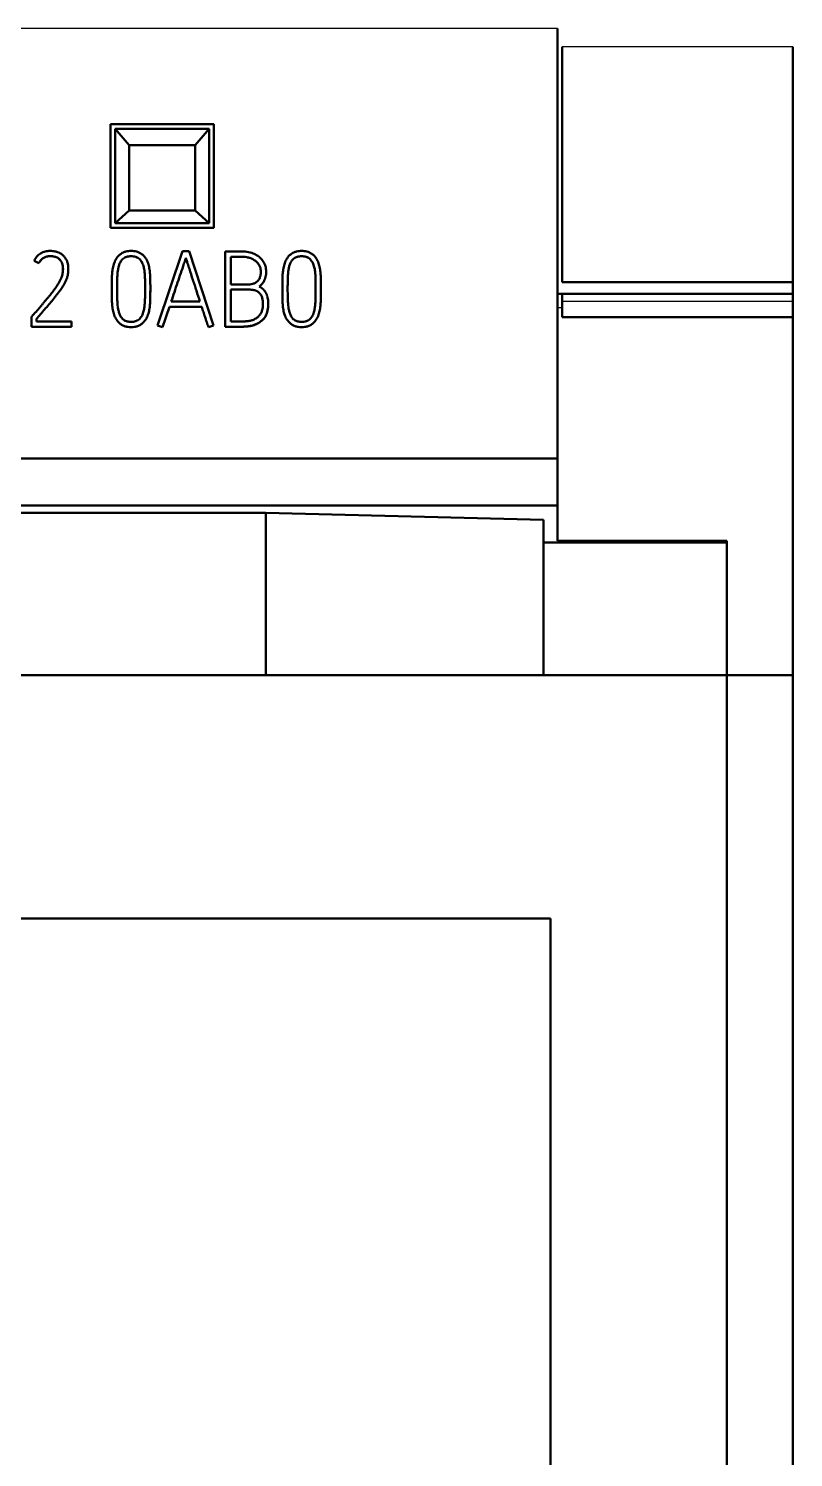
# Model space of a CAD drawing. Header units: millimetres. Extents: x 6750 to 121550, y -28210 to 66060.
# Drawn here: x 16014.34 to 16030.59, y 16184.22 to 16214.56 of the extents above; entities that cross this region are included whole.
import ezdxf

# ---------------------------------------------------------------- set-up
doc = ezdxf.new("R2010")
doc.units = ezdxf.units.MM
doc.layers.add('1', color=7, linetype='Continuous')

# ---------------------------------------------------------------- blocks, each defined once
blk = doc.blocks.new('s7-1513')
at = {"layer": '1', "color": 7, "linetype": 'Continuous', "lineweight": 25}
for p, q in [((15415.92, 16404.44), (15391.12, 16404.44)), ((15420.92, 16404.051), (15416.02, 16404.051)), ((15416.02, 16398.509), (15415.92, 16398.509)), ((15420.92, 16398.641), (15416.02, 16398.641))]:
    blk.add_line(p, q, dxfattribs=at)
at = {"layer": '1', "color": 7, "linetype": 'Continuous', "lineweight": 50}
for p, q in [((15415.92, 16404.44), (15415.92, 16395.309)), ((15416.02, 16404.051), (15416.02, 16399.053)), ((15420.92, 16399.053), (15420.92, 16404.051)), ((15406.42, 16402.409), (15406.42, 16400.209)), ((15408.62, 16402.409), (15406.42, 16402.409)), ((15408.52, 16402.309), (15406.52, 16402.309)), ((15406.52, 16402.309), (15406.82, 16401.962)), ((15406.52, 16400.309), (15406.52, 16402.309)), ((15408.22, 16401.962), (15408.52, 16402.309)), ((15408.52, 16402.309), (15408.52, 16400.309)), ((15408.62, 16400.209), (15408.62, 16402.409)), ((15406.82, 16401.962), (15408.22, 16401.962)), ((15406.82, 16401.962), (15406.82, 16400.577)), ((15408.22, 16400.577), (15408.22, 16401.962)), ((15420.933, 16401.484), (15420.92, 16401.484)), ((15420.933, 16401.482), (15420.92, 16401.482)), ((15420.933, 16401.074), (15420.92, 16401.074)), ((15420.933, 16401.069), (15420.92, 16401.069)), ((15406.82, 16400.577), (15406.52, 16400.309)), ((15406.82, 16400.577), (15408.22, 16400.577)), ((15408.52, 16400.309), (15408.22, 16400.577)), ((15406.42, 16400.209), (15408.62, 16400.209)), ((15408.52, 16400.309), (15406.52, 16400.309)), ((15407.421, 16398.134), (15407.952, 16399.711)), ((15407.952, 16399.711), (15408.094, 16399.711)), ((15408.094, 16399.711), (15408.611, 16398.134)), ((15408.861, 16398.109), (15408.861, 16399.707)), ((15408.975, 16399.594), (15408.975, 16399.008)), ((15404.8, 16399.511), (15404.9, 16399.46)), ((15404.9, 16399.46), (15404.8, 16399.511)), ((15404.8, 16399.511), (15404.8, 16399.511)), ((15404.9, 16399.46), (15404.9, 16399.46)), ((15405.364, 16399.511), (15405.364, 16399.511)), ((15405.526, 16399.332), (15405.526, 16399.332)), ((15409.729, 16399.274), (15409.729, 16399.274)), ((15420.92, 16399.454), (15420.933, 16399.454)), ((15420.92, 16399.453), (15420.933, 16399.453)), ((15405.488, 16399.117), (15405.488, 16399.117)), ((15420.92, 16399.053), (15416.02, 16399.053)), ((15420.92, 16399.053), (15420.92, 16398.809)), ((15420.92, 16399.015), (15420.933, 16399.015)), ((15420.92, 16399.013), (15420.933, 16399.013)), ((15406.449, 16398.919), (15406.449, 16398.919)), ((15407.268, 16398.894), (15407.268, 16398.894)), ((15408.975, 16398.897), (15408.975, 16398.22)), ((15410.073, 16398.919), (15410.073, 16398.919)), ((15410.892, 16398.894), (15410.892, 16398.894)), ((15415.92, 16398.809), (15420.92, 16398.809)), ((15416.02, 16398.809), (15416.02, 16398.641)), ((15420.92, 16398.641), (15420.92, 16398.809)), ((15407.674, 16398.531), (15407.528, 16398.098)), ((15407.528, 16398.098), (15407.674, 16398.531)), ((15407.674, 16398.531), (15408.36, 16398.531)), ((15408.36, 16398.531), (15407.674, 16398.531)), ((15407.674, 16398.531), (15407.674, 16398.531)), ((15407.712, 16398.644), (15408.322, 16398.644)), ((15408.36, 16398.531), (15408.36, 16398.531)), ((15409.774, 16398.593), (15409.774, 16398.593)), ((15416.02, 16398.641), (15416.02, 16398.309)), ((15420.92, 16398.309), (15420.92, 16398.641)), ((15404.74, 16398.313), (15404.753, 16398.329)), ((15404.74, 16398.109), (15404.74, 16398.313)), ((15404.74, 16398.109), (15405.592, 16398.109)), ((15405.592, 16398.109), (15404.74, 16398.109)), ((15404.851, 16398.273), (15404.851, 16398.22)), ((15404.851, 16398.22), (15405.592, 16398.22)), ((15405.592, 16398.22), (15405.592, 16398.109)), ((15406.6, 16398.196), (15406.6, 16398.196)), ((15407.117, 16398.196), (15407.117, 16398.196)), ((15407.528, 16398.098), (15407.421, 16398.134)), ((15407.421, 16398.134), (15407.528, 16398.098)), ((15407.421, 16398.134), (15407.421, 16398.134)), ((15407.528, 16398.098), (15407.528, 16398.098)), ((15408.502, 16398.098), (15408.611, 16398.134)), ((15408.611, 16398.134), (15408.502, 16398.098)), ((15408.502, 16398.098), (15408.502, 16398.098)), ((15408.611, 16398.134), (15408.611, 16398.134)), ((15410.224, 16398.196), (15410.224, 16398.196)), ((15410.741, 16398.196), (15410.741, 16398.196)), ((15420.92, 16398.309), (15416.02, 16398.309)), ((15420.92, 16390.709), (15420.92, 16398.309)), ((15415.92, 16395.309), (15391.12, 16395.309)), ((15415.92, 16395.309), (15415.92, 16394.309)), ((15415.92, 16394.309), (15391.12, 16394.309)), ((15409.725, 16394.159), (15397.315, 16394.159)), ((15409.725, 16390.709), (15409.725, 16394.159)), ((15409.725, 16394.159), (15415.625, 16394.005)), ((15415.92, 16394.309), (15415.92, 16393.562)), ((15415.625, 16394.005), (15415.625, 16390.709)), ((15419.52, 16393.523), (15415.625, 16393.523)), ((15419.52, 16393.562), (15415.92, 16393.562)), ((15419.52, 16393.562), (15419.52, 16390.709)), ((15419.52, 16390.709), (15387.52, 16390.709)), ((15419.52, 16347.325), (15419.52, 16390.709)), ((15420.92, 16390.709), (15419.52, 16390.709)), ((15420.92, 16329.585), (15420.92, 16390.709)), ((15415.77, 16385.542), (15391.27, 16385.542)), ((15415.77, 16385.542), (15415.77, 16355.759))]:
    blk.add_line(p, q, dxfattribs=at)
for points, knots in [([(15404.8, 16399.511), (15404.816, 16399.543), (15404.835, 16399.572), (15404.869, 16399.612), (15404.881, 16399.624), (15404.908, 16399.647), (15404.929, 16399.662), (15404.952, 16399.675), (15404.968, 16399.683), (15404.976, 16399.687), (15405.001, 16399.697), (15405.017, 16399.702), (15405.051, 16399.71), (15405.069, 16399.713), (15405.104, 16399.717), (15405.122, 16399.718), (15405.139, 16399.718)], [0, 0, 0, 0, 0.25, 0.25, 0.375, 0.375, 0.5, 0.5625, 0.5625, 0.625, 0.625, 0.75, 0.75, 0.875, 0.875, 1, 1, 1, 1]), ([(15405.364, 16399.511), (15405.35, 16399.53), (15405.334, 16399.546), (15405.306, 16399.567), (15405.296, 16399.572), (15405.275, 16399.583), (15405.264, 16399.587), (15405.242, 16399.594), (15405.231, 16399.597), (15405.209, 16399.602), (15405.197, 16399.603), (15405.175, 16399.606), (15405.163, 16399.607), (15405.14, 16399.607), (15405.129, 16399.607), (15405.094, 16399.605), (15405.072, 16399.601), (15405.044, 16399.592), (15405.039, 16399.59), (15405.028, 16399.586), (15405.012, 16399.579), (15404.997, 16399.571), (15404.979, 16399.558), (15404.97, 16399.551), (15404.953, 16399.535), (15404.945, 16399.527), (15404.923, 16399.5), (15404.91, 16399.481), (15404.9, 16399.46)], [0, 0, 0, 0, 0.125, 0.125, 0.1875, 0.1875, 0.25, 0.25, 0.3125, 0.3125, 0.375, 0.375, 0.4375, 0.4375, 0.5, 0.5, 0.625, 0.625, 0.65625, 0.65625, 0.6875, 0.75, 0.75, 0.8125, 0.8125, 0.875, 0.875, 1, 1, 1, 1]), ([(15404.9, 16399.46), (15404.91, 16399.481), (15404.923, 16399.5), (15404.944, 16399.526), (15404.952, 16399.535), (15404.969, 16399.551), (15404.987, 16399.565), (15405.007, 16399.576), (15405.028, 16399.586), (15405.039, 16399.591), (15405.061, 16399.598), (15405.072, 16399.6), (15405.094, 16399.604), (15405.106, 16399.606), (15405.129, 16399.607), (15405.14, 16399.607), (15405.163, 16399.607), (15405.175, 16399.606), (15405.197, 16399.603), (15405.209, 16399.602), (15405.231, 16399.597), (15405.243, 16399.594), (15405.264, 16399.587), (15405.275, 16399.583), (15405.296, 16399.572), (15405.306, 16399.567), (15405.324, 16399.553), (15405.333, 16399.546), (15405.349, 16399.53), (15405.357, 16399.521), (15405.364, 16399.511)], [0, 0, 0, 0, 0.125, 0.125, 0.1875, 0.1875, 0.25, 0.3125, 0.3125, 0.375, 0.375, 0.4375, 0.4375, 0.5, 0.5, 0.5625, 0.5625, 0.625, 0.625, 0.6875, 0.6875, 0.75, 0.75, 0.8125, 0.8125, 0.875, 0.875, 0.9375, 0.9375, 1, 1, 1, 1]), ([(15405.139, 16399.718), (15405.157, 16399.718), (15405.175, 16399.717), (15405.211, 16399.714), (15405.229, 16399.711), (15405.255, 16399.705), (15405.263, 16399.703), (15405.281, 16399.698), (15405.289, 16399.695), (15405.315, 16399.686), (15405.331, 16399.679), (15405.347, 16399.671)], [0, 0, 0, 0, 0.25, 0.25, 0.5, 0.5, 0.625, 0.625, 0.75, 0.75, 1, 1, 1, 1]), ([(15405.412, 16399.626), (15405.429, 16399.61), (15405.444, 16399.593), (15405.464, 16399.566), (15405.47, 16399.556), (15405.481, 16399.536), (15405.486, 16399.526), (15405.496, 16399.505), (15405.5, 16399.494), (15405.507, 16399.473), (15405.509, 16399.462), (15405.517, 16399.429), (15405.521, 16399.406), (15405.525, 16399.361), (15405.526, 16399.339), (15405.525, 16399.294), (15405.523, 16399.271), (15405.519, 16399.237), (15405.517, 16399.226), (15405.513, 16399.204), (15405.51, 16399.193), (15405.502, 16399.16), (15405.496, 16399.138), (15405.488, 16399.117)], [0, 0, 0, 0, 0.125, 0.125, 0.1875, 0.1875, 0.25, 0.25, 0.3125, 0.3125, 0.375, 0.375, 0.5, 0.5, 0.625, 0.625, 0.75, 0.75, 0.8125, 0.8125, 0.875, 0.875, 1, 1, 1, 1]), ([(15406.6, 16398.196), (15406.573, 16398.222), (15406.55, 16398.251), (15406.527, 16398.292), (15406.523, 16398.3), (15406.515, 16398.317), (15406.512, 16398.326), (15406.502, 16398.352), (15406.496, 16398.369), (15406.48, 16398.423), (15406.472, 16398.459), (15406.461, 16398.532), (15406.457, 16398.569), (15406.453, 16398.625), (15406.452, 16398.643), (15406.451, 16398.68), (15406.451, 16398.699), (15406.45, 16398.754), (15406.449, 16398.791), (15406.449, 16398.865), (15406.449, 16398.902), (15406.449, 16398.976), (15406.449, 16399.013), (15406.45, 16399.068), (15406.45, 16399.087), (15406.451, 16399.123), (15406.451, 16399.142), (15406.453, 16399.197), (15406.456, 16399.234), (15406.464, 16399.308), (15406.47, 16399.345), (15406.482, 16399.399), (15406.487, 16399.417), (15406.498, 16399.452), (15406.504, 16399.47), (15406.514, 16399.495), (15406.517, 16399.504), (15406.525, 16399.52), (15406.53, 16399.529), (15406.543, 16399.553), (15406.554, 16399.569), (15406.576, 16399.598), (15406.589, 16399.612), (15406.609, 16399.631), (15406.616, 16399.638), (15406.631, 16399.649), (15406.638, 16399.655), (15406.662, 16399.67), (15406.686, 16399.684), (15406.712, 16399.694), (15406.73, 16399.7), (15406.739, 16399.703), (15406.785, 16399.714), (15406.822, 16399.718), (15406.86, 16399.718)], [0, 0, 0, 0, 0.0625, 0.0625, 0.078125, 0.078125, 0.09375, 0.09375, 0.125, 0.125, 0.1875, 0.1875, 0.25, 0.25, 0.28125, 0.28125, 0.3125, 0.3125, 0.375, 0.375, 0.4375, 0.4375, 0.5, 0.5, 0.53125, 0.53125, 0.5625, 0.5625, 0.625, 0.625, 0.6875, 0.6875, 0.71875, 0.71875, 0.75, 0.75, 0.765625, 0.765625, 0.78125, 0.78125, 0.8125, 0.8125, 0.84375, 0.84375, 0.859375, 0.859375, 0.875, 0.875, 0.90625, 0.921875, 0.921875, 0.9375, 0.9375, 1, 1, 1, 1]), ([(15407.042, 16399.54), (15407.03, 16399.552), (15407.017, 16399.562), (15406.996, 16399.575), (15406.988, 16399.579), (15406.973, 16399.585), (15406.965, 16399.588), (15406.942, 16399.596), (15406.925, 16399.599), (15406.893, 16399.604), (15406.876, 16399.605), (15406.843, 16399.605), (15406.827, 16399.604), (15406.794, 16399.6), (15406.778, 16399.596), (15406.754, 16399.589), (15406.746, 16399.586), (15406.731, 16399.579), (15406.724, 16399.575), (15406.702, 16399.563), (15406.689, 16399.552), (15406.678, 16399.54)], [0, 0, 0, 0, 0.125, 0.125, 0.1875, 0.1875, 0.25, 0.25, 0.375, 0.375, 0.5, 0.5, 0.625, 0.625, 0.75, 0.75, 0.8125, 0.8125, 0.875, 0.875, 1, 1, 1, 1]), ([(15406.678, 16399.54), (15406.689, 16399.552), (15406.702, 16399.563), (15406.723, 16399.575), (15406.731, 16399.579), (15406.746, 16399.586), (15406.761, 16399.592), (15406.777, 16399.596), (15406.794, 16399.599), (15406.802, 16399.601), (15406.827, 16399.604), (15406.843, 16399.605), (15406.876, 16399.605), (15406.892, 16399.604), (15406.925, 16399.6), (15406.941, 16399.596), (15406.965, 16399.588), (15406.973, 16399.586), (15406.988, 16399.579), (15406.995, 16399.575), (15407.017, 16399.562), (15407.03, 16399.552), (15407.042, 16399.54)], [0, 0, 0, 0, 0.125, 0.125, 0.1875, 0.1875, 0.25, 0.3125, 0.3125, 0.375, 0.375, 0.5, 0.5, 0.625, 0.625, 0.75, 0.75, 0.8125, 0.8125, 0.875, 0.875, 1, 1, 1, 1]), ([(15406.86, 16399.718), (15406.897, 16399.718), (15406.934, 16399.714), (15406.989, 16399.7), (15407.007, 16399.694), (15407.041, 16399.679), (15407.058, 16399.67), (15407.081, 16399.655), (15407.089, 16399.649), (15407.103, 16399.637), (15407.11, 16399.631), (15407.13, 16399.612), (15407.143, 16399.598), (15407.16, 16399.576), (15407.165, 16399.568), (15407.176, 16399.552), (15407.181, 16399.544), (15407.194, 16399.52), (15407.202, 16399.503), (15407.216, 16399.469), (15407.222, 16399.451), (15407.233, 16399.415), (15407.237, 16399.397), (15407.249, 16399.343), (15407.254, 16399.307), (15407.261, 16399.234), (15407.264, 16399.197), (15407.266, 16399.141), (15407.266, 16399.123), (15407.267, 16399.086), (15407.268, 16399.03), (15407.268, 16398.975), (15407.268, 16398.901), (15407.268, 16398.864), (15407.267, 16398.79), (15407.267, 16398.753), (15407.266, 16398.706), (15407.266, 16398.697), (15407.266, 16398.679), (15407.265, 16398.669), (15407.265, 16398.642), (15407.264, 16398.623), (15407.26, 16398.568), (15407.256, 16398.531), (15407.248, 16398.477), (15407.244, 16398.458), (15407.236, 16398.422), (15407.227, 16398.386), (15407.215, 16398.352), (15407.201, 16398.318), (15407.193, 16398.301), (15407.175, 16398.268), (15407.165, 16398.252), (15407.143, 16398.223), (15407.13, 16398.209), (15407.117, 16398.196)], [0, 0, 0, 0, 0.0625, 0.0625, 0.09375, 0.09375, 0.125, 0.125, 0.140625, 0.140625, 0.15625, 0.15625, 0.1875, 0.1875, 0.203125, 0.203125, 0.21875, 0.21875, 0.25, 0.25, 0.28125, 0.28125, 0.3125, 0.3125, 0.375, 0.375, 0.4375, 0.4375, 0.46875, 0.46875, 0.5, 0.5625, 0.5625, 0.625, 0.625, 0.6875, 0.6875, 0.703125, 0.703125, 0.71875, 0.71875, 0.75, 0.75, 0.8125, 0.8125, 0.84375, 0.84375, 0.875, 0.90625, 0.90625, 0.9375, 0.9375, 0.96875, 0.96875, 1, 1, 1, 1]), ([(15408.861, 16399.707), (15408.956, 16399.707), (15409.074, 16399.707), (15409.192, 16399.707), (15409.239, 16399.707), (15409.263, 16399.706), (15409.333, 16399.699), (15409.379, 16399.69), (15409.424, 16399.675)], [0, 0, 0, 0, 0.5, 0.625, 0.625, 0.75, 0.75, 1, 1, 1, 1]), ([(15409.505, 16399.505), (15409.469, 16399.533), (15409.428, 16399.554), (15409.373, 16399.572), (15409.362, 16399.575), (15409.34, 16399.581), (15409.329, 16399.583), (15409.295, 16399.589), (15409.273, 16399.592), (15409.239, 16399.593), (15409.227, 16399.594), (15409.204, 16399.594), (15409.17, 16399.594), (15409.089, 16399.594), (15409.02, 16399.594), (15408.975, 16399.594)], [0, 0, 0, 0, 0.25, 0.25, 0.3125, 0.3125, 0.375, 0.375, 0.5, 0.5, 0.5625, 0.5625, 0.625, 0.75, 1, 1, 1, 1]), ([(15409.424, 16399.675), (15409.46, 16399.662), (15409.494, 16399.647), (15409.542, 16399.619), (15409.558, 16399.608), (15409.58, 16399.591), (15409.587, 16399.585), (15409.602, 16399.572), (15409.622, 16399.553), (15409.64, 16399.532), (15409.662, 16399.502), (15409.672, 16399.486), (15409.69, 16399.453), (15409.698, 16399.436), (15409.711, 16399.401), (15409.716, 16399.383), (15409.728, 16399.328), (15409.73, 16399.29), (15409.728, 16399.234), (15409.726, 16399.215), (15409.72, 16399.178), (15409.716, 16399.16), (15409.708, 16399.134), (15409.705, 16399.125), (15409.698, 16399.107), (15409.694, 16399.099), (15409.681, 16399.073), (15409.663, 16399.041), (15409.639, 16399.012), (15409.612, 16398.985), (15409.598, 16398.973), (15409.583, 16398.961)], [0, 0, 0, 0, 0.125, 0.125, 0.1875, 0.1875, 0.21875, 0.21875, 0.25, 0.3125, 0.3125, 0.375, 0.375, 0.4375, 0.4375, 0.5, 0.5, 0.625, 0.625, 0.6875, 0.6875, 0.75, 0.75, 0.78125, 0.78125, 0.8125, 0.8125, 0.875, 0.9375, 0.9375, 1, 1, 1, 1]), ([(15410.224, 16398.196), (15410.197, 16398.222), (15410.174, 16398.251), (15410.151, 16398.292), (15410.147, 16398.3), (15410.139, 16398.317), (15410.136, 16398.326), (15410.125, 16398.352), (15410.119, 16398.369), (15410.104, 16398.423), (15410.096, 16398.459), (15410.085, 16398.532), (15410.081, 16398.569), (15410.077, 16398.625), (15410.076, 16398.643), (15410.075, 16398.68), (15410.075, 16398.699), (15410.074, 16398.754), (15410.073, 16398.791), (15410.073, 16398.865), (15410.073, 16398.902), (15410.073, 16398.976), (15410.073, 16399.013), (15410.074, 16399.068), (15410.074, 16399.087), (15410.075, 16399.123), (15410.075, 16399.142), (15410.077, 16399.197), (15410.08, 16399.234), (15410.088, 16399.308), (15410.094, 16399.345), (15410.106, 16399.399), (15410.111, 16399.417), (15410.122, 16399.452), (15410.128, 16399.47), (15410.138, 16399.495), (15410.141, 16399.504), (15410.149, 16399.52), (15410.153, 16399.529), (15410.167, 16399.553), (15410.178, 16399.569), (15410.2, 16399.598), (15410.213, 16399.612), (15410.233, 16399.631), (15410.24, 16399.638), (15410.255, 16399.649), (15410.262, 16399.655), (15410.286, 16399.67), (15410.31, 16399.684), (15410.336, 16399.694), (15410.354, 16399.7), (15410.363, 16399.703), (15410.409, 16399.714), (15410.446, 16399.718), (15410.484, 16399.718)], [0, 0, 0, 0, 0.0625, 0.0625, 0.078125, 0.078125, 0.09375, 0.09375, 0.125, 0.125, 0.1875, 0.1875, 0.25, 0.25, 0.28125, 0.28125, 0.3125, 0.3125, 0.375, 0.375, 0.4375, 0.4375, 0.5, 0.5, 0.53125, 0.53125, 0.5625, 0.5625, 0.625, 0.625, 0.6875, 0.6875, 0.71875, 0.71875, 0.75, 0.75, 0.765625, 0.765625, 0.78125, 0.78125, 0.8125, 0.8125, 0.84375, 0.84375, 0.859375, 0.859375, 0.875, 0.875, 0.90625, 0.921875, 0.921875, 0.9375, 0.9375, 1, 1, 1, 1]), ([(15410.666, 16399.54), (15410.654, 16399.552), (15410.641, 16399.562), (15410.62, 16399.575), (15410.612, 16399.579), (15410.597, 16399.585), (15410.589, 16399.588), (15410.566, 16399.596), (15410.549, 16399.599), (15410.516, 16399.604), (15410.5, 16399.605), (15410.467, 16399.605), (15410.451, 16399.604), (15410.418, 16399.6), (15410.402, 16399.596), (15410.378, 16399.589), (15410.37, 16399.586), (15410.355, 16399.579), (15410.348, 16399.575), (15410.326, 16399.563), (15410.313, 16399.552), (15410.301, 16399.54)], [0, 0, 0, 0, 0.125, 0.125, 0.1875, 0.1875, 0.25, 0.25, 0.375, 0.375, 0.5, 0.5, 0.625, 0.625, 0.75, 0.75, 0.8125, 0.8125, 0.875, 0.875, 1, 1, 1, 1]), ([(15410.301, 16399.54), (15410.313, 16399.552), (15410.326, 16399.563), (15410.347, 16399.575), (15410.355, 16399.579), (15410.37, 16399.586), (15410.385, 16399.592), (15410.401, 16399.596), (15410.417, 16399.599), (15410.426, 16399.601), (15410.45, 16399.604), (15410.467, 16399.605), (15410.5, 16399.605), (15410.516, 16399.604), (15410.549, 16399.6), (15410.565, 16399.596), (15410.589, 16399.588), (15410.597, 16399.586), (15410.612, 16399.579), (15410.619, 16399.575), (15410.641, 16399.562), (15410.654, 16399.552), (15410.666, 16399.54)], [0, 0, 0, 0, 0.125, 0.125, 0.1875, 0.1875, 0.25, 0.3125, 0.3125, 0.375, 0.375, 0.5, 0.5, 0.625, 0.625, 0.75, 0.75, 0.8125, 0.8125, 0.875, 0.875, 1, 1, 1, 1]), ([(15410.484, 16399.718), (15410.521, 16399.718), (15410.558, 16399.714), (15410.613, 16399.7), (15410.631, 16399.694), (15410.665, 16399.679), (15410.681, 16399.67), (15410.705, 16399.655), (15410.712, 16399.649), (15410.727, 16399.637), (15410.734, 16399.631), (15410.754, 16399.612), (15410.767, 16399.598), (15410.784, 16399.576), (15410.789, 16399.568), (15410.8, 16399.552), (15410.805, 16399.544), (15410.818, 16399.52), (15410.826, 16399.503), (15410.84, 16399.469), (15410.846, 16399.451), (15410.856, 16399.415), (15410.861, 16399.397), (15410.872, 16399.343), (15410.878, 16399.307), (15410.885, 16399.234), (15410.888, 16399.197), (15410.89, 16399.141), (15410.89, 16399.123), (15410.891, 16399.086), (15410.891, 16399.03), (15410.892, 16398.975), (15410.892, 16398.901), (15410.892, 16398.864), (15410.891, 16398.79), (15410.891, 16398.753), (15410.89, 16398.706), (15410.89, 16398.697), (15410.89, 16398.679), (15410.889, 16398.669), (15410.889, 16398.642), (15410.888, 16398.623), (15410.884, 16398.568), (15410.88, 16398.531), (15410.871, 16398.477), (15410.868, 16398.458), (15410.86, 16398.422), (15410.851, 16398.386), (15410.839, 16398.352), (15410.825, 16398.318), (15410.817, 16398.301), (15410.799, 16398.268), (15410.789, 16398.252), (15410.766, 16398.223), (15410.754, 16398.209), (15410.741, 16398.196)], [0, 0, 0, 0, 0.0625, 0.0625, 0.09375, 0.09375, 0.125, 0.125, 0.140625, 0.140625, 0.15625, 0.15625, 0.1875, 0.1875, 0.203125, 0.203125, 0.21875, 0.21875, 0.25, 0.25, 0.28125, 0.28125, 0.3125, 0.3125, 0.375, 0.375, 0.4375, 0.4375, 0.46875, 0.46875, 0.5, 0.5625, 0.5625, 0.625, 0.625, 0.6875, 0.6875, 0.703125, 0.703125, 0.71875, 0.71875, 0.75, 0.75, 0.8125, 0.8125, 0.84375, 0.84375, 0.875, 0.90625, 0.90625, 0.9375, 0.9375, 0.96875, 0.96875, 1, 1, 1, 1]), ([(15405.381, 16399.154), (15405.386, 16399.169), (15405.391, 16399.184), (15405.399, 16399.213), (15405.402, 16399.228), (15405.41, 16399.274), (15405.413, 16399.305), (15405.412, 16399.351), (15405.411, 16399.367), (15405.408, 16399.397), (15405.405, 16399.413), (15405.394, 16399.458), (15405.382, 16399.486), (15405.364, 16399.511)], [0, 0, 0, 0, 0.125, 0.125, 0.25, 0.25, 0.5, 0.5, 0.625, 0.625, 0.75, 0.75, 1, 1, 1, 1]), ([(15405.402, 16399.425), (15405.409, 16399.396), (15405.412, 16399.366), (15405.412, 16399.335), (15405.412, 16399.334), (15405.412, 16399.334)], [0, 0, 0, 0, 0.975243, 0.975243, 1, 1, 1, 1]), ([(15405.521, 16399.254), (15405.523, 16399.275), (15405.525, 16399.295), (15405.525, 16399.321), (15405.526, 16399.326), (15405.526, 16399.331)], [0, 0, 0, 0, 0.807218, 0.807218, 1, 1, 1, 1]), ([(15406.678, 16399.54), (15406.66, 16399.523), (15406.645, 16399.503), (15406.626, 16399.471), (15406.621, 16399.46), (15406.611, 16399.437), (15406.607, 16399.425), (15406.595, 16399.39), (15406.589, 16399.366), (15406.582, 16399.33), (15406.58, 16399.318), (15406.577, 16399.293), (15406.575, 16399.281), (15406.569, 16399.219), (15406.566, 16399.17), (15406.563, 16399.071), (15406.563, 16399.021), (15406.562, 16398.947), (15406.562, 16398.922), (15406.562, 16398.873), (15406.562, 16398.848), (15406.563, 16398.798), (15406.563, 16398.761), (15406.564, 16398.724), (15406.564, 16398.7), (15406.565, 16398.687), (15406.567, 16398.626), (15406.571, 16398.576), (15406.581, 16398.503), (15406.585, 16398.479), (15406.597, 16398.43), (15406.603, 16398.406), (15406.612, 16398.382)], [0, 0, 0, 0, 0.0625, 0.0625, 0.09375, 0.09375, 0.125, 0.125, 0.1875, 0.1875, 0.21875, 0.21875, 0.25, 0.25, 0.375, 0.375, 0.5, 0.5, 0.5625, 0.5625, 0.625, 0.625, 0.6875, 0.71875, 0.71875, 0.75, 0.75, 0.875, 0.875, 0.9375, 0.9375, 1, 1, 1, 1]), ([(15406.86, 16398.211), (15406.876, 16398.211), (15406.892, 16398.212), (15406.923, 16398.216), (15406.939, 16398.219), (15406.962, 16398.227), (15406.969, 16398.229), (15406.984, 16398.236), (15406.991, 16398.239), (15407.012, 16398.251), (15407.024, 16398.261), (15407.047, 16398.283), (15407.057, 16398.295), (15407.076, 16398.321), (15407.084, 16398.335), (15407.098, 16398.363), (15407.104, 16398.378), (15407.115, 16398.407), (15407.12, 16398.423), (15407.132, 16398.468), (15407.138, 16398.499), (15407.146, 16398.561), (15407.149, 16398.592), (15407.152, 16398.639), (15407.153, 16398.654), (15407.154, 16398.686), (15407.155, 16398.702), (15407.156, 16398.749), (15407.156, 16398.78), (15407.157, 16398.843), (15407.157, 16398.874), (15407.157, 16398.937), (15407.157, 16398.969), (15407.156, 16399.031), (15407.156, 16399.063), (15407.155, 16399.11), (15407.155, 16399.126), (15407.154, 16399.157), (15407.153, 16399.173), (15407.15, 16399.22), (15407.148, 16399.251), (15407.142, 16399.298), (15407.14, 16399.313), (15407.134, 16399.344), (15407.131, 16399.36), (15407.123, 16399.39), (15407.119, 16399.405), (15407.108, 16399.434), (15407.102, 16399.449), (15407.081, 16399.491), (15407.063, 16399.517), (15407.042, 16399.54)], [0, 0, 0, 0, 0.03125, 0.03125, 0.0625, 0.0625, 0.078125, 0.078125, 0.09375, 0.09375, 0.125, 0.125, 0.15625, 0.15625, 0.1875, 0.1875, 0.21875, 0.21875, 0.25, 0.25, 0.3125, 0.3125, 0.375, 0.375, 0.40625, 0.40625, 0.4375, 0.4375, 0.5, 0.5, 0.5625, 0.5625, 0.625, 0.625, 0.6875, 0.6875, 0.71875, 0.71875, 0.75, 0.75, 0.8125, 0.8125, 0.84375, 0.84375, 0.875, 0.875, 0.90625, 0.90625, 0.9375, 0.9375, 1, 1, 1, 1]), ([(15407.042, 16399.54), (15407.064, 16399.517), (15407.081, 16399.491), (15407.097, 16399.459), (15407.1, 16399.454), (15407.102, 16399.45)], [0, 0, 0, 0, 0.864491, 0.864491, 1, 1, 1, 1]), ([(15407.983, 16399.448), (15407.961, 16399.381), (15407.938, 16399.314), (15407.892, 16399.18), (15407.869, 16399.113), (15407.824, 16398.979), (15407.802, 16398.912), (15407.757, 16398.778), (15407.734, 16398.711), (15407.712, 16398.644)], [0, 0, 0, 0, 0.25, 0.25, 0.5, 0.5, 0.75, 0.75, 1, 1, 1, 1]), ([(15408.023, 16399.569), (15408.02, 16399.562), (15408.018, 16399.554), (15408.01, 16399.53), (15408.004, 16399.513), (15407.994, 16399.481), (15407.988, 16399.465), (15407.983, 16399.448)], [0, 0, 0, 0, 0.193208, 0.193208, 0.596604, 0.596604, 1, 1, 1, 1]), ([(15408.322, 16398.644), (15408.298, 16398.721), (15408.273, 16398.798), (15408.235, 16398.914), (15408.223, 16398.952), (15408.197, 16399.029), (15408.184, 16399.068), (15408.147, 16399.183), (15408.122, 16399.261), (15408.084, 16399.376), (15408.072, 16399.415), (15408.054, 16399.473), (15408.048, 16399.492), (15408.035, 16399.531), (15408.029, 16399.55), (15408.023, 16399.569)], [0, 0, 0, 0, 0.25, 0.25, 0.375, 0.375, 0.5, 0.5, 0.75, 0.75, 0.875, 0.875, 0.9375, 0.9375, 1, 1, 1, 1]), ([(15408.975, 16399.008), (15409.064, 16399.008), (15409.177, 16399.008), (15409.3, 16399.008), (15409.334, 16399.008), (15409.356, 16399.008), (15409.368, 16399.008), (15409.401, 16399.009), (15409.423, 16399.012), (15409.456, 16399.021), (15409.466, 16399.025), (15409.487, 16399.033), (15409.501, 16399.041), (15409.515, 16399.05), (15409.524, 16399.057), (15409.529, 16399.06), (15409.541, 16399.071), (15409.549, 16399.079), (15409.563, 16399.096), (15409.57, 16399.105), (15409.582, 16399.124), (15409.592, 16399.144), (15409.6, 16399.165), (15409.606, 16399.186), (15409.609, 16399.197), (15409.614, 16399.229), (15409.616, 16399.251), (15409.616, 16399.284), (15409.615, 16399.296), (15409.613, 16399.318), (15409.61, 16399.34), (15409.604, 16399.361), (15409.597, 16399.382), (15409.593, 16399.392), (15409.578, 16399.422), (15409.566, 16399.441), (15409.546, 16399.467), (15409.538, 16399.475), (15409.522, 16399.491), (15409.514, 16399.498), (15409.505, 16399.505)], [0, 0, 0, 0, 0.25, 0.3125, 0.34375, 0.34375, 0.375, 0.375, 0.4375, 0.4375, 0.46875, 0.46875, 0.5, 0.515625, 0.515625, 0.53125, 0.53125, 0.5625, 0.5625, 0.59375, 0.59375, 0.625, 0.65625, 0.65625, 0.6875, 0.6875, 0.75, 0.75, 0.78125, 0.78125, 0.8125, 0.84375, 0.84375, 0.875, 0.875, 0.9375, 0.9375, 0.96875, 0.96875, 1, 1, 1, 1]), ([(15409.505, 16399.505), (15409.523, 16399.491), (15409.54, 16399.474), (15409.555, 16399.456), (15409.556, 16399.454)], [0, 0, 0, 0, 0.925926, 1, 1, 1, 1]), ([(15410.301, 16399.54), (15410.284, 16399.523), (15410.269, 16399.503), (15410.25, 16399.471), (15410.245, 16399.46), (15410.235, 16399.437), (15410.231, 16399.425), (15410.219, 16399.39), (15410.213, 16399.366), (15410.206, 16399.33), (15410.204, 16399.318), (15410.2, 16399.293), (15410.199, 16399.281), (15410.193, 16399.219), (15410.19, 16399.17), (15410.187, 16399.071), (15410.186, 16399.021), (15410.186, 16398.947), (15410.186, 16398.922), (15410.186, 16398.873), (15410.186, 16398.848), (15410.187, 16398.798), (15410.187, 16398.761), (15410.188, 16398.724), (15410.188, 16398.7), (15410.189, 16398.687), (15410.191, 16398.626), (15410.195, 16398.576), (15410.205, 16398.503), (15410.209, 16398.479), (15410.22, 16398.43), (15410.227, 16398.406), (15410.236, 16398.382)], [0, 0, 0, 0, 0.0625, 0.0625, 0.09375, 0.09375, 0.125, 0.125, 0.1875, 0.1875, 0.21875, 0.21875, 0.25, 0.25, 0.375, 0.375, 0.5, 0.5, 0.5625, 0.5625, 0.625, 0.625, 0.6875, 0.71875, 0.71875, 0.75, 0.75, 0.875, 0.875, 0.9375, 0.9375, 1, 1, 1, 1]), ([(15410.484, 16398.211), (15410.5, 16398.211), (15410.515, 16398.212), (15410.547, 16398.216), (15410.562, 16398.219), (15410.585, 16398.227), (15410.593, 16398.229), (15410.608, 16398.236), (15410.615, 16398.239), (15410.635, 16398.251), (15410.648, 16398.261), (15410.671, 16398.283), (15410.681, 16398.295), (15410.7, 16398.321), (15410.708, 16398.335), (15410.722, 16398.363), (15410.728, 16398.378), (15410.739, 16398.407), (15410.744, 16398.423), (15410.756, 16398.468), (15410.762, 16398.499), (15410.77, 16398.561), (15410.773, 16398.592), (15410.776, 16398.639), (15410.777, 16398.654), (15410.778, 16398.686), (15410.779, 16398.702), (15410.78, 16398.749), (15410.78, 16398.78), (15410.781, 16398.843), (15410.781, 16398.874), (15410.781, 16398.937), (15410.781, 16398.969), (15410.78, 16399.031), (15410.78, 16399.063), (15410.779, 16399.11), (15410.779, 16399.126), (15410.778, 16399.157), (15410.777, 16399.173), (15410.774, 16399.22), (15410.772, 16399.251), (15410.766, 16399.298), (15410.764, 16399.313), (15410.758, 16399.344), (15410.755, 16399.36), (15410.747, 16399.39), (15410.743, 16399.405), (15410.732, 16399.434), (15410.726, 16399.449), (15410.705, 16399.491), (15410.687, 16399.517), (15410.666, 16399.54)], [0, 0, 0, 0, 0.03125, 0.03125, 0.0625, 0.0625, 0.078125, 0.078125, 0.09375, 0.09375, 0.125, 0.125, 0.15625, 0.15625, 0.1875, 0.1875, 0.21875, 0.21875, 0.25, 0.25, 0.3125, 0.3125, 0.375, 0.375, 0.40625, 0.40625, 0.4375, 0.4375, 0.5, 0.5, 0.5625, 0.5625, 0.625, 0.625, 0.6875, 0.6875, 0.71875, 0.71875, 0.75, 0.75, 0.8125, 0.8125, 0.84375, 0.84375, 0.875, 0.875, 0.90625, 0.90625, 0.9375, 0.9375, 1, 1, 1, 1]), ([(15410.666, 16399.54), (15410.687, 16399.517), (15410.705, 16399.491), (15410.721, 16399.459), (15410.723, 16399.454), (15410.725, 16399.45)], [0, 0, 0, 0, 0.864491, 0.864491, 1, 1, 1, 1]), ([(15404.753, 16398.329), (15404.782, 16398.362), (15404.81, 16398.394), (15404.867, 16398.46), (15404.895, 16398.493), (15404.938, 16398.542), (15404.952, 16398.559), (15404.98, 16398.592), (15404.994, 16398.608), (15405.036, 16398.658), (15405.064, 16398.691), (15405.106, 16398.741), (15405.119, 16398.758), (15405.147, 16398.792), (15405.16, 16398.809), (15405.187, 16398.843), (15405.2, 16398.86), (15405.226, 16398.895), (15405.239, 16398.912), (15405.264, 16398.948), (15405.276, 16398.966), (15405.3, 16399.001), (15405.311, 16399.02), (15405.334, 16399.056), (15405.345, 16399.075), (15405.365, 16399.113), (15405.374, 16399.133), (15405.381, 16399.154)], [0, 0, 0, 0, 0.125, 0.125, 0.25, 0.25, 0.3125, 0.3125, 0.375, 0.375, 0.5, 0.5, 0.5625, 0.5625, 0.625, 0.625, 0.6875, 0.6875, 0.75, 0.75, 0.8125, 0.8125, 0.875, 0.875, 0.9375, 0.9375, 1, 1, 1, 1]), ([(15404.851, 16398.273), (15404.908, 16398.341), (15404.965, 16398.408), (15405.051, 16398.509), (15405.08, 16398.543), (15405.137, 16398.611), (15405.18, 16398.661), (15405.221, 16398.713), (15405.249, 16398.747), (15405.263, 16398.765), (15405.304, 16398.817), (15405.331, 16398.852), (15405.369, 16398.906), (15405.382, 16398.924), (15405.406, 16398.96), (15405.418, 16398.979), (15405.441, 16399.017), (15405.451, 16399.036), (15405.471, 16399.075), (15405.48, 16399.095), (15405.488, 16399.117)], [0, 0, 0, 0, 0.25, 0.25, 0.375, 0.375, 0.5, 0.5625, 0.5625, 0.625, 0.625, 0.75, 0.75, 0.8125, 0.8125, 0.875, 0.875, 0.9375, 0.9375, 1, 1, 1, 1]), ([(15405.488, 16399.117), (15405.48, 16399.095), (15405.471, 16399.075), (15405.451, 16399.036), (15405.441, 16399.016), (15405.418, 16398.979), (15405.406, 16398.96), (15405.382, 16398.924), (15405.369, 16398.906), (15405.331, 16398.852), (15405.304, 16398.817), (15405.263, 16398.765), (15405.249, 16398.747), (15405.221, 16398.713), (15405.18, 16398.661), (15405.137, 16398.611), (15405.08, 16398.543), (15405.051, 16398.509), (15404.965, 16398.408), (15404.908, 16398.341), (15404.851, 16398.273)], [0, 0, 0, 0, 0.0625, 0.0625, 0.125, 0.125, 0.1875, 0.1875, 0.25, 0.25, 0.375, 0.375, 0.4375, 0.4375, 0.5, 0.625, 0.625, 0.75, 0.75, 1, 1, 1, 1]), ([(15406.449, 16398.919), (15406.449, 16398.889), (15406.449, 16398.858), (15406.449, 16398.79), (15406.45, 16398.753), (15406.451, 16398.698), (15406.451, 16398.679), (15406.452, 16398.642), (15406.453, 16398.624), (15406.457, 16398.568), (15406.461, 16398.531), (15406.472, 16398.458), (15406.48, 16398.422), (15406.496, 16398.369), (15406.502, 16398.351), (15406.512, 16398.326), (15406.515, 16398.317), (15406.523, 16398.3), (15406.527, 16398.292), (15406.55, 16398.251), (15406.573, 16398.222), (15406.6, 16398.196)], [0, 0, 0, 0, 0.121201, 0.121201, 0.267668, 0.267668, 0.340901, 0.340901, 0.414134, 0.414134, 0.560601, 0.560601, 0.707067, 0.707067, 0.7803, 0.7803, 0.816917, 0.816917, 0.853534, 0.853534, 1, 1, 1, 1]), ([(15407.117, 16398.196), (15407.144, 16398.222), (15407.166, 16398.252), (15407.188, 16398.292), (15407.193, 16398.301), (15407.201, 16398.318), (15407.204, 16398.326), (15407.215, 16398.352), (15407.221, 16398.37), (15407.237, 16398.423), (15407.245, 16398.459), (15407.253, 16398.514), (15407.256, 16398.533), (15407.26, 16398.569), (15407.263, 16398.606), (15407.265, 16398.643), (15407.266, 16398.671), (15407.266, 16398.68), (15407.266, 16398.699), (15407.267, 16398.745), (15407.267, 16398.791), (15407.268, 16398.85), (15407.268, 16398.873), (15407.268, 16398.895)], [0, 0, 0, 0, 0.151561, 0.151561, 0.189451, 0.189451, 0.227342, 0.227342, 0.303122, 0.303122, 0.454683, 0.454683, 0.530464, 0.530464, 0.606244, 0.682025, 0.682025, 0.719915, 0.719915, 0.757805, 0.909366, 0.909366, 1, 1, 1, 1]), ([(15409.583, 16398.961), (15409.614, 16398.946), (15409.642, 16398.927), (15409.672, 16398.897), (15409.678, 16398.89), (15409.689, 16398.877), (15409.705, 16398.857), (15409.719, 16398.836), (15409.73, 16398.813), (15409.734, 16398.805), (15409.741, 16398.789), (15409.75, 16398.765), (15409.757, 16398.741), (15409.764, 16398.708), (15409.767, 16398.691), (15409.771, 16398.657), (15409.772, 16398.64), (15409.774, 16398.606), (15409.774, 16398.59), (15409.773, 16398.556), (15409.77, 16398.522), (15409.765, 16398.489), (15409.759, 16398.455), (15409.755, 16398.439), (15409.742, 16398.389), (15409.729, 16398.358), (15409.703, 16398.314), (15409.693, 16398.3), (15409.672, 16398.273), (15409.661, 16398.261), (15409.643, 16398.243), (15409.636, 16398.237), (15409.623, 16398.226), (15409.616, 16398.221), (15409.595, 16398.206), (15409.581, 16398.196), (15409.552, 16398.179), (15409.536, 16398.172), (15409.505, 16398.157), (15409.49, 16398.151), (15409.441, 16398.134), (15409.408, 16398.126), (15409.34, 16398.116), (15409.307, 16398.112), (15409.255, 16398.11), (15409.238, 16398.109), (15409.212, 16398.109), (15409.204, 16398.109), (15409.187, 16398.109), (15409.144, 16398.109), (15409.033, 16398.109), (15408.93, 16398.109), (15408.861, 16398.109)], [0, 0, 0, 0, 0.0625, 0.0625, 0.078125, 0.078125, 0.09375, 0.125, 0.125, 0.140625, 0.140625, 0.15625, 0.1875, 0.1875, 0.21875, 0.21875, 0.25, 0.25, 0.28125, 0.28125, 0.3125, 0.34375, 0.34375, 0.375, 0.375, 0.4375, 0.4375, 0.46875, 0.46875, 0.5, 0.5, 0.515625, 0.515625, 0.53125, 0.53125, 0.5625, 0.5625, 0.59375, 0.59375, 0.625, 0.625, 0.6875, 0.6875, 0.75, 0.75, 0.78125, 0.78125, 0.796875, 0.796875, 0.8125, 0.875, 1, 1, 1, 1]), ([(15409.589, 16398.824), (15409.571, 16398.843), (15409.549, 16398.857), (15409.519, 16398.871), (15409.513, 16398.873), (15409.5, 16398.878), (15409.494, 16398.88), (15409.475, 16398.885), (15409.462, 16398.888), (15409.423, 16398.895), (15409.397, 16398.897), (15409.364, 16398.897), (15409.357, 16398.897), (15409.344, 16398.897), (15409.324, 16398.897), (15409.199, 16398.897), (15409.08, 16398.897), (15408.975, 16398.897)], [0, 0, 0, 0, 0.125, 0.125, 0.15625, 0.15625, 0.1875, 0.1875, 0.25, 0.25, 0.375, 0.375, 0.40625, 0.40625, 0.4375, 0.5, 1, 1, 1, 1]), ([(15408.975, 16398.22), (15409.023, 16398.22), (15409.095, 16398.22), (15409.168, 16398.22), (15409.204, 16398.22), (15409.216, 16398.22), (15409.24, 16398.22), (15409.276, 16398.222), (15409.312, 16398.225), (15409.343, 16398.228), (15409.349, 16398.229), (15409.361, 16398.231), (15409.367, 16398.232), (15409.385, 16398.235), (15409.42, 16398.242), (15409.454, 16398.255), (15409.487, 16398.27), (15409.497, 16398.276), (15409.518, 16398.288), (15409.528, 16398.294), (15409.547, 16398.309), (15409.556, 16398.317), (15409.573, 16398.334), (15409.589, 16398.352), (15409.603, 16398.372), (15409.613, 16398.387), (15409.616, 16398.392), (15409.622, 16398.403), (15409.624, 16398.408), (15409.637, 16398.436), (15409.645, 16398.458), (15409.652, 16398.493), (15409.654, 16398.505), (15409.657, 16398.529), (15409.66, 16398.553), (15409.66, 16398.577), (15409.66, 16398.6), (15409.66, 16398.612), (15409.659, 16398.648), (15409.656, 16398.672), (15409.649, 16398.707), (15409.646, 16398.719), (15409.639, 16398.742), (15409.635, 16398.753), (15409.627, 16398.769), (15409.624, 16398.775), (15409.619, 16398.785), (15409.615, 16398.791), (15409.605, 16398.806), (15409.598, 16398.815), (15409.589, 16398.824)], [0, 0, 0, 0, 0.125, 0.1875, 0.1875, 0.21875, 0.21875, 0.25, 0.3125, 0.3125, 0.328125, 0.328125, 0.34375, 0.34375, 0.375, 0.4375, 0.4375, 0.46875, 0.46875, 0.5, 0.5, 0.53125, 0.53125, 0.5625, 0.59375, 0.59375, 0.609375, 0.609375, 0.625, 0.625, 0.6875, 0.6875, 0.71875, 0.71875, 0.75, 0.78125, 0.78125, 0.8125, 0.8125, 0.875, 0.875, 0.90625, 0.90625, 0.9375, 0.9375, 0.953125, 0.953125, 0.96875, 0.96875, 1, 1, 1, 1]), ([(15410.073, 16398.919), (15410.073, 16398.889), (15410.073, 16398.858), (15410.073, 16398.79), (15410.074, 16398.753), (15410.075, 16398.698), (15410.075, 16398.679), (15410.076, 16398.642), (15410.077, 16398.624), (15410.081, 16398.568), (15410.085, 16398.531), (15410.096, 16398.458), (15410.104, 16398.422), (15410.12, 16398.369), (15410.126, 16398.351), (15410.136, 16398.326), (15410.139, 16398.317), (15410.147, 16398.3), (15410.151, 16398.292), (15410.174, 16398.251), (15410.197, 16398.222), (15410.224, 16398.196)], [0, 0, 0, 0, 0.121201, 0.121201, 0.267668, 0.267668, 0.340901, 0.340901, 0.414134, 0.414134, 0.560601, 0.560601, 0.707067, 0.707067, 0.7803, 0.7803, 0.816917, 0.816917, 0.853534, 0.853534, 1, 1, 1, 1]), ([(15410.741, 16398.196), (15410.768, 16398.222), (15410.79, 16398.252), (15410.812, 16398.292), (15410.817, 16398.301), (15410.825, 16398.318), (15410.828, 16398.326), (15410.839, 16398.352), (15410.845, 16398.37), (15410.861, 16398.423), (15410.869, 16398.459), (15410.877, 16398.514), (15410.88, 16398.533), (15410.884, 16398.569), (15410.887, 16398.606), (15410.889, 16398.643), (15410.889, 16398.671), (15410.89, 16398.68), (15410.89, 16398.699), (15410.891, 16398.745), (15410.891, 16398.791), (15410.892, 16398.85), (15410.892, 16398.873), (15410.892, 16398.895)], [0, 0, 0, 0, 0.151561, 0.151561, 0.189451, 0.189451, 0.227342, 0.227342, 0.303122, 0.303122, 0.454683, 0.454683, 0.530464, 0.530464, 0.606244, 0.682025, 0.682025, 0.719915, 0.719915, 0.757805, 0.909366, 0.909366, 1, 1, 1, 1]), ([(15406.612, 16398.382), (15406.621, 16398.357), (15406.633, 16398.333), (15406.656, 16398.3), (15406.665, 16398.289), (15406.679, 16398.274), (15406.684, 16398.27), (15406.694, 16398.261), (15406.699, 16398.256), (15406.71, 16398.249), (15406.716, 16398.245), (15406.728, 16398.238), (15406.734, 16398.236), (15406.753, 16398.227), (15406.765, 16398.223), (15406.805, 16398.214), (15406.832, 16398.211), (15406.86, 16398.211)], [0, 0, 0, 0, 0.25, 0.25, 0.375, 0.375, 0.4375, 0.4375, 0.5, 0.5, 0.5625, 0.5625, 0.625, 0.625, 0.75, 0.75, 1, 1, 1, 1]), ([(15408.502, 16398.098), (15408.491, 16398.134), (15408.479, 16398.17), (15408.46, 16398.224), (15408.454, 16398.242), (15408.442, 16398.278), (15408.436, 16398.296), (15408.418, 16398.35), (15408.406, 16398.386), (15408.383, 16398.458), (15408.371, 16398.494), (15408.36, 16398.531)], [0, 0, 0, 0, 0.25, 0.25, 0.375, 0.375, 0.5, 0.5, 0.75, 0.75, 1, 1, 1, 1]), ([(15408.861, 16398.109), (15408.928, 16398.109), (15409.028, 16398.109), (15409.129, 16398.109), (15409.179, 16398.109), (15409.195, 16398.109), (15409.229, 16398.109), (15409.245, 16398.109), (15409.295, 16398.112), (15409.329, 16398.114), (15409.395, 16398.124), (15409.428, 16398.131), (15409.468, 16398.144), (15409.477, 16398.146), (15409.493, 16398.152), (15409.501, 16398.156), (15409.525, 16398.166), (15409.541, 16398.174), (15409.571, 16398.19), (15409.586, 16398.199), (15409.614, 16398.219), (15409.628, 16398.23), (15409.647, 16398.247), (15409.653, 16398.253), (15409.665, 16398.266), (15409.671, 16398.272), (15409.687, 16398.292), (15409.697, 16398.306), (15409.711, 16398.328), (15409.716, 16398.335), (15409.724, 16398.351), (15409.735, 16398.374), (15409.744, 16398.398), (15409.751, 16398.423), (15409.753, 16398.431), (15409.757, 16398.448), (15409.759, 16398.456), (15409.764, 16398.482), (15409.77, 16398.516), (15409.772, 16398.55), (15409.773, 16398.576), (15409.774, 16398.584), (15409.774, 16398.593)], [0, 0, 0, 0, 0.170111, 0.255167, 0.255167, 0.297695, 0.297695, 0.340223, 0.340223, 0.425279, 0.425279, 0.510334, 0.510334, 0.531598, 0.531598, 0.552862, 0.552862, 0.59539, 0.59539, 0.637918, 0.637918, 0.680446, 0.680446, 0.70171, 0.70171, 0.722974, 0.722974, 0.765501, 0.765501, 0.786765, 0.786765, 0.808029, 0.850557, 0.850557, 0.871821, 0.871821, 0.893085, 0.893085, 0.935613, 0.978141, 0.978141, 1, 1, 1, 1]), ([(15410.236, 16398.382), (15410.245, 16398.357), (15410.257, 16398.333), (15410.28, 16398.3), (15410.289, 16398.289), (15410.303, 16398.274), (15410.307, 16398.27), (15410.318, 16398.261), (15410.323, 16398.256), (15410.334, 16398.249), (15410.34, 16398.245), (15410.352, 16398.238), (15410.358, 16398.236), (15410.376, 16398.227), (15410.389, 16398.223), (15410.429, 16398.214), (15410.456, 16398.211), (15410.484, 16398.211)], [0, 0, 0, 0, 0.25, 0.25, 0.375, 0.375, 0.4375, 0.4375, 0.5, 0.5, 0.5625, 0.5625, 0.625, 0.625, 0.75, 0.75, 1, 1, 1, 1]), ([(15407.117, 16398.196), (15407.1, 16398.179), (15407.073, 16398.156), (15407.042, 16398.139), (15407.02, 16398.129), (15407.009, 16398.124), (15406.976, 16398.112), (15406.953, 16398.107), (15406.906, 16398.1), (15406.882, 16398.098), (15406.835, 16398.098), (15406.812, 16398.1), (15406.776, 16398.105), (15406.765, 16398.107), (15406.742, 16398.113), (15406.719, 16398.12), (15406.697, 16398.129), (15406.676, 16398.139), (15406.665, 16398.145), (15406.635, 16398.164), (15406.617, 16398.179), (15406.6, 16398.196)], [0, 0, 0, 0, 0.125, 0.1875, 0.1875, 0.25, 0.25, 0.375, 0.375, 0.5, 0.5, 0.625, 0.625, 0.6875, 0.6875, 0.75, 0.8125, 0.8125, 0.875, 0.875, 1, 1, 1, 1]), ([(15406.6, 16398.196), (15406.617, 16398.179), (15406.644, 16398.156), (15406.675, 16398.139), (15406.697, 16398.129), (15406.708, 16398.124), (15406.741, 16398.112), (15406.764, 16398.107), (15406.811, 16398.1), (15406.835, 16398.098), (15406.882, 16398.098), (15406.905, 16398.099), (15406.941, 16398.105), (15406.952, 16398.107), (15406.975, 16398.113), (15406.998, 16398.119), (15407.02, 16398.128), (15407.041, 16398.139), (15407.052, 16398.144), (15407.082, 16398.164), (15407.1, 16398.179), (15407.117, 16398.196)], [0, 0, 0, 0, 0.125, 0.1875, 0.1875, 0.25, 0.25, 0.375, 0.375, 0.5, 0.5, 0.625, 0.625, 0.6875, 0.6875, 0.75, 0.8125, 0.8125, 0.875, 0.875, 1, 1, 1, 1]), ([(15410.741, 16398.196), (15410.724, 16398.179), (15410.697, 16398.156), (15410.666, 16398.139), (15410.644, 16398.129), (15410.633, 16398.124), (15410.6, 16398.112), (15410.577, 16398.107), (15410.53, 16398.1), (15410.506, 16398.098), (15410.459, 16398.098), (15410.435, 16398.1), (15410.4, 16398.105), (15410.389, 16398.107), (15410.365, 16398.113), (15410.343, 16398.12), (15410.321, 16398.129), (15410.3, 16398.139), (15410.289, 16398.145), (15410.259, 16398.164), (15410.24, 16398.179), (15410.224, 16398.196)], [0, 0, 0, 0, 0.125, 0.1875, 0.1875, 0.25, 0.25, 0.375, 0.375, 0.5, 0.5, 0.625, 0.625, 0.6875, 0.6875, 0.75, 0.8125, 0.8125, 0.875, 0.875, 1, 1, 1, 1]), ([(15410.224, 16398.196), (15410.24, 16398.179), (15410.268, 16398.156), (15410.299, 16398.139), (15410.32, 16398.129), (15410.331, 16398.124), (15410.365, 16398.112), (15410.388, 16398.107), (15410.435, 16398.1), (15410.459, 16398.098), (15410.506, 16398.098), (15410.529, 16398.099), (15410.564, 16398.105), (15410.576, 16398.107), (15410.599, 16398.113), (15410.622, 16398.119), (15410.644, 16398.128), (15410.665, 16398.139), (15410.676, 16398.144), (15410.706, 16398.164), (15410.724, 16398.179), (15410.741, 16398.196)], [0, 0, 0, 0, 0.125, 0.1875, 0.1875, 0.25, 0.25, 0.375, 0.375, 0.5, 0.5, 0.625, 0.625, 0.6875, 0.6875, 0.75, 0.8125, 0.8125, 0.875, 0.875, 1, 1, 1, 1])]:
    blk.add_open_spline(points, degree=3, knots=knots, dxfattribs=at)
for points in [[(15405.347, 16399.671), (15405.371, 16399.659), (15405.393, 16399.644), (15405.412, 16399.626)], [(15409.589, 16398.824), (15409.606, 16398.806), (15409.619, 16398.787), (15409.629, 16398.765)]]:
    blk.add_open_spline(points, degree=3, dxfattribs=at)

msp = doc.modelspace()

# ---------------------------------------------------------------- block references
msp.add_blockref('s7-1513', (609.661, -189.877))

doc.saveas('drawing.dxf')
